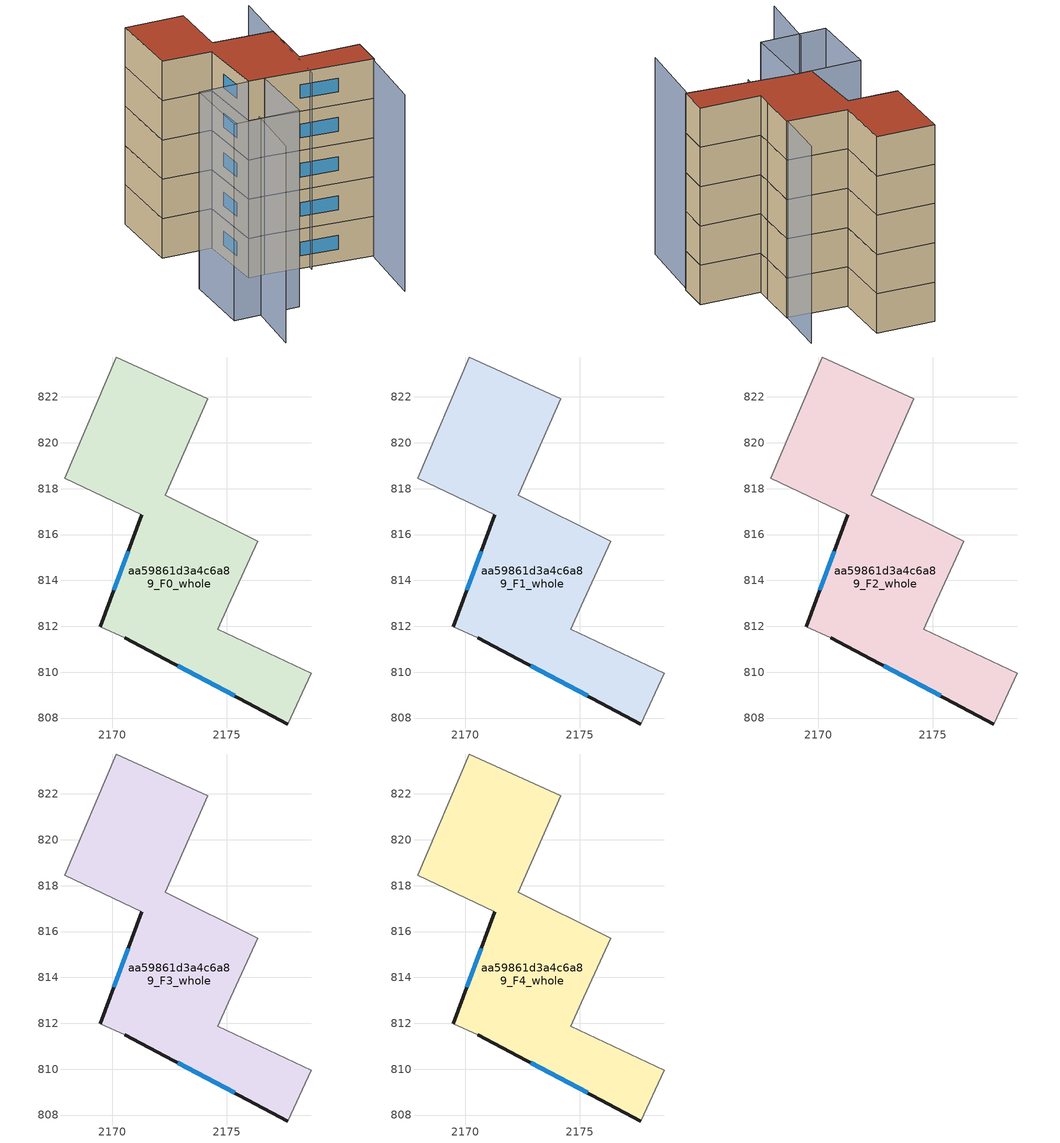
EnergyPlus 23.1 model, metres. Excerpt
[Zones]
aa59861d3a4c6a89_F0_whole
 floor ground (EU_floor_Construction): 2174.16,821.91 2172.32,817.72 2176.34,815.71 2175.07,812.89 2174.6,811.86 2178.69,809.95 2177.65,807.74 2170.54,811.51 2169.48,811.98 2171.29,816.86 2167.93,818.46 2170.18,823.74 z0
 wall outside (EU_wall_Construction): 2170.54,811.51 2177.65,807.74 / 2171.29,816.86 2169.48,811.98 z0:3
 wall adiabatic (EU_wall_Construction): 2177.65,807.74 2178.69,809.95 2174.6,811.86 2175.07,812.89 2176.34,815.71 2172.32,817.72 2174.16,821.91 2170.18,823.74 2167.93,818.46 2171.29,816.86 / 2169.48,811.98 2170.54,811.51 z0:3
 window (EU_Window_Construction): 2172.86,810.28 2175.34,808.97 / 2170.7,815.28 2170.07,813.57 z0.98:2.02
aa59861d3a4c6a89_F1_whole
 floor to aa59861d3a4c6a89_F0_whole (EU_floor_Construction): 2174.16,821.91 2172.32,817.72 2176.34,815.71 2175.07,812.89 2174.6,811.86 2178.69,809.95 2177.65,807.74 2170.54,811.51 2169.48,811.98 2171.29,816.86 2167.93,818.46 2170.18,823.74 z3
 wall outside (EU_wall_Construction): 2170.54,811.51 2177.65,807.74 / 2171.29,816.86 2169.48,811.98 z3:6
 wall adiabatic (EU_wall_Construction): 2177.65,807.74 2178.69,809.95 2174.6,811.86 2175.07,812.89 2176.34,815.71 2172.32,817.72 2174.16,821.91 2170.18,823.74 2167.93,818.46 2171.29,816.86 / 2169.48,811.98 2170.54,811.51 z3:6
 window (EU_Window_Construction): 2172.86,810.28 2175.34,808.97 / 2170.7,815.28 2170.07,813.57 z3.98:5.02
aa59861d3a4c6a89_F2_whole
 floor to aa59861d3a4c6a89_F1_whole (EU_floor_Construction): 2174.16,821.91 2172.32,817.72 2176.34,815.71 2175.07,812.89 2174.6,811.86 2178.69,809.95 2177.65,807.74 2170.54,811.51 2169.48,811.98 2171.29,816.86 2167.93,818.46 2170.18,823.74 z6
 wall outside (EU_wall_Construction): 2170.54,811.51 2177.65,807.74 / 2171.29,816.86 2169.48,811.98 z6:9
 wall adiabatic (EU_wall_Construction): 2177.65,807.74 2178.69,809.95 2174.6,811.86 2175.07,812.89 2176.34,815.71 2172.32,817.72 2174.16,821.91 2170.18,823.74 2167.93,818.46 2171.29,816.86 / 2169.48,811.98 2170.54,811.51 z6:9
 window (EU_Window_Construction): 2172.86,810.28 2175.34,808.97 / 2170.7,815.28 2170.07,813.57 z6.98:8.02
aa59861d3a4c6a89_F3_whole
 floor to aa59861d3a4c6a89_F2_whole (EU_floor_Construction): 2174.16,821.91 2172.32,817.72 2176.34,815.71 2175.07,812.89 2174.6,811.86 2178.69,809.95 2177.65,807.74 2170.54,811.51 2169.48,811.98 2171.29,816.86 2167.93,818.46 2170.18,823.74 z9
 wall outside (EU_wall_Construction): 2170.54,811.51 2177.65,807.74 / 2171.29,816.86 2169.48,811.98 z9:12
 wall adiabatic (EU_wall_Construction): 2177.65,807.74 2178.69,809.95 2174.6,811.86 2175.07,812.89 2176.34,815.71 2172.32,817.72 2174.16,821.91 2170.18,823.74 2167.93,818.46 2171.29,816.86 / 2169.48,811.98 2170.54,811.51 z9:12
 window (EU_Window_Construction): 2172.86,810.28 2175.34,808.97 / 2170.7,815.28 2170.07,813.57 z9.98:11.02
aa59861d3a4c6a89_F4_whole
 floor to aa59861d3a4c6a89_F3_whole (EU_floor_Construction): 2174.16,821.91 2172.32,817.72 2176.34,815.71 2175.07,812.89 2174.6,811.86 2178.69,809.95 2177.65,807.74 2170.54,811.51 2169.48,811.98 2171.29,816.86 2167.93,818.46 2170.18,823.74 z12
 wall outside (EU_wall_Construction): 2170.54,811.51 2177.65,807.74 / 2171.29,816.86 2169.48,811.98 z12:15
 wall adiabatic (EU_wall_Construction): 2177.65,807.74 2178.69,809.95 2174.6,811.86 2175.07,812.89 2176.34,815.71 2172.32,817.72 2174.16,821.91 2170.18,823.74 2167.93,818.46 2171.29,816.86 / 2169.48,811.98 2170.54,811.51 z12:15
 window (EU_Window_Construction): 2172.86,810.28 2175.34,808.97 / 2170.7,815.28 2170.07,813.57 z12.98:14.02
 roof outside (EU_roof_Construction): 2177.65,807.74 2178.69,809.95 2174.6,811.86 2175.07,812.89 2176.34,815.71 2172.32,817.72 2174.16,821.91 2170.18,823.74 2167.93,818.46 2171.29,816.86 2169.48,811.98 2170.54,811.51 z15
shading: 2163.63,803.61 2165.84,807.93 / 2174.91,802.61 2177.57,807.8 / 2173.28,809.58 2178.18,819.51 / 2170.55,811.52 2168.39,806.53 / 2168.39,806.53 2163.87,808.49 / 2163.87,808.49 2166.02,813.48 / 2166.02,813.48 2170.55,811.52 z0:15
[Building]
EU S2 Campaign: North Axis=0; Terrain=City; Solar Distribution=FullExterior
[Site:Location]
Bologna: Latitude=44.5; Longitude=11.25; Time Zone=1; Elevation=37
[SizingPeriod:WeatherFileDays]
AnnualSizingPeriod: Begin Month=1; Begin Day of Month=1; End Month=12; End Day of Month=31; Day of Week for Start Day=Monday; Use Weather File Daylight Saving Period=No; Use Weather File Rain and Snow Indicators=No
[MATERIAL]
EU_InternalMass_Material: Roughness=MediumRough; Thickness=0.1; Conductivity=1; Density=1800; Specific Heat=900; Thermal Absorptance=0.9; Solar Absorptance=0.7; Visible Absorptance=0.7
[MATERIAL:NOMASS] Roughness=MediumRough; Thermal Absorptance=0.9; Solar Absorptance=0.7; Visible Absorptance=0.7
Name | Thermal Resistance
EU_wall_NoMass | 0.905828
EU_roof_NoMass | 0.37593
EU_floor_NoMass | 0.67114
[WINDOWMATERIAL:SIMPLEGLAZINGSYSTEM]
EU_Window_SimpleGlazing: UFactor=4.52486; Solar Heat Gain Coefficient=0.85; Visible Transmittance=0.85
[CONSTRUCTION]
EU_wall_Construction: EU_wall_NoMass
EU_roof_Construction: EU_roof_NoMass
EU_floor_Construction: EU_floor_NoMass
EU_Window_Construction: EU_Window_SimpleGlazing
EU_InternalMass_Construction: EU_InternalMass_Material
[ZONE] Type=1; Multiplier=1; Ceiling Height=autocalculate; Volume=199.247; Floor Area=autocalculate; Part of Total Floor Area=Yes
aa59861d3a4c6a89_F0_whole; aa59861d3a4c6a89_F1_whole; aa59861d3a4c6a89_F2_whole; aa59861d3a4c6a89_F3_whole; aa59861d3a4c6a89_F4_whole
[INTERNALMASS] Construction=EU_InternalMass_Construction; Surface Area=66.4155
Name | Zone or ZoneList
aa59861d3a4c6a89_F0_whole_EU_InternalMass | aa59861d3a4c6a89_F0_whole
aa59861d3a4c6a89_F1_whole_EU_InternalMass | aa59861d3a4c6a89_F1_whole
aa59861d3a4c6a89_F2_whole_EU_InternalMass | aa59861d3a4c6a89_F2_whole
aa59861d3a4c6a89_F3_whole_EU_InternalMass | aa59861d3a4c6a89_F3_whole
aa59861d3a4c6a89_F4_whole_EU_InternalMass | aa59861d3a4c6a89_F4_whole
[OTHEREQUIPMENT] Fuel Type=Electricity; Design Level Calculation Method=Watts/Area; Power per Zone Floor Area=1; Fraction Latent=0; Fraction Radiant=0; Fraction Lost=0; Carbon Dioxide Generation Rate=0; EndUse Subcategory=EU_Step8_InternalGains
Name | Zone or ZoneList or Space or SpaceList | Schedule
EU_Step8_InternalGain_aa59861d3a4c6a89_F0_whole_f000 | aa59861d3a4c6a89_F0_whole | EU_Step8_GainSchedule_aa59861d3a4c6a89_F0_whole_f000
EU_Step8_InternalGain_aa59861d3a4c6a89_F1_whole_f000 | aa59861d3a4c6a89_F1_whole | EU_Step8_GainSchedule_aa59861d3a4c6a89_F1_whole_f000
EU_Step8_InternalGain_aa59861d3a4c6a89_F2_whole_f000 | aa59861d3a4c6a89_F2_whole | EU_Step8_GainSchedule_aa59861d3a4c6a89_F2_whole_f000
EU_Step8_InternalGain_aa59861d3a4c6a89_F3_whole_f000 | aa59861d3a4c6a89_F3_whole | EU_Step8_GainSchedule_aa59861d3a4c6a89_F3_whole_f000
EU_Step8_InternalGain_aa59861d3a4c6a89_F4_whole_f000 | aa59861d3a4c6a89_F4_whole | EU_Step8_GainSchedule_aa59861d3a4c6a89_F4_whole_f000
[ZONEVENTILATION:DESIGNFLOWRATE] Schedule=EU_AlwaysOn; Design Flow Rate Calculation Method=AirChanges/Hour; Air Changes per Hour=0.73129; Ventilation Type=Natural; Fan Pressure Rise=0; Fan Total Efficiency=1; Constant Term Coefficient=1; Temperature Term Coefficient=0; Velocity Term Coefficient=0; Velocity Squared Term Coefficient=0; Minimum Indoor Temperature=-100; Maximum Indoor Temperature=100; Delta Temperature=-100; Minimum Outdoor Temperature=-100; Maximum Outdoor Temperature=100; Maximum Wind Speed=40
Name | Zone or ZoneList or Space or SpaceList
EU_ConstantAir_aa59861d3a4c6a89_F0_whole | aa59861d3a4c6a89_F0_whole
EU_ConstantAir_aa59861d3a4c6a89_F1_whole | aa59861d3a4c6a89_F1_whole
EU_ConstantAir_aa59861d3a4c6a89_F2_whole | aa59861d3a4c6a89_F2_whole
EU_ConstantAir_aa59861d3a4c6a89_F3_whole | aa59861d3a4c6a89_F3_whole
EU_ConstantAir_aa59861d3a4c6a89_F4_whole | aa59861d3a4c6a89_F4_whole
[HVACTEMPLATE:THERMOSTAT] Constant Heating Setpoint=20; Constant Cooling Setpoint=50
EU_HeatOnly_aa59861d3a4c6a89_F0_whole; EU_HeatOnly_aa59861d3a4c6a89_F1_whole; EU_HeatOnly_aa59861d3a4c6a89_F2_whole; EU_HeatOnly_aa59861d3a4c6a89_F3_whole; EU_HeatOnly_aa59861d3a4c6a89_F4_whole
[HVACTEMPLATE:ZONE:IDEALLOADSAIRSYSTEM] System Availability Schedule=EU_AlwaysOn; Maximum Heating Supply Air Temperature=50; Minimum Cooling Supply Air Temperature=13; Maximum Heating Supply Air Humidity Ratio=0.0156; Minimum Cooling Supply Air Humidity Ratio=0.0077; Heating Limit=NoLimit; Cooling Limit=NoLimit; Heating Availability Schedule=EU_AlwaysOn; Cooling Availability Schedule=EU_CoolingOff; Dehumidification Control Type=ConstantSensibleHeatRatio; Cooling Sensible Heat Ratio=0.7; Dehumidification Setpoint=60; Humidification Control Type=None; Humidification Setpoint=30; Outdoor Air Method=None; Outdoor Air Flow Rate per Person=0.00944; Outdoor Air Flow Rate per Zone Floor Area=0; Outdoor Air Flow Rate per Zone=0; Demand Controlled Ventilation Type=None; Outdoor Air Economizer Type=NoEconomizer; Heat Recovery Type=None; Sensible Heat Recovery Effectiveness=0.7; Latent Heat Recovery Effectiveness=0.65
Name | Template Thermostat
aa59861d3a4c6a89_F0_whole | EU_HeatOnly_aa59861d3a4c6a89_F0_whole
aa59861d3a4c6a89_F1_whole | EU_HeatOnly_aa59861d3a4c6a89_F1_whole
aa59861d3a4c6a89_F2_whole | EU_HeatOnly_aa59861d3a4c6a89_F2_whole
aa59861d3a4c6a89_F3_whole | EU_HeatOnly_aa59861d3a4c6a89_F3_whole
aa59861d3a4c6a89_F4_whole | EU_HeatOnly_aa59861d3a4c6a89_F4_whole
[SIZING:ZONE] Zone Cooling Design Supply Air Temperature Input Method=SupplyAirTemperature; Zone Cooling Design Supply Air Temperature=13; Zone Heating Design Supply Air Temperature Input Method=SupplyAirTemperature; Zone Heating Design Supply Air Temperature=50; Zone Cooling Design Supply Air Humidity Ratio=0.008; Zone Heating Design Supply Air Humidity Ratio=0.008; Cooling Design Air Flow Method=DesignDay; Cooling Design Air Flow Rate=0; Cooling Minimum Air Flow per Zone Floor Area=0.000762; Cooling Minimum Air Flow=0; Cooling Minimum Air Flow Fraction=0.2; Heating Design Air Flow Method=DesignDay; Heating Design Air Flow Rate=0; Heating Maximum Air Flow per Zone Floor Area=0.002032; Heating Maximum Air Flow=0.141576; Heating Maximum Air Flow Fraction=0.3; Account for Dedicated Outdoor Air System=No; Dedicated Outdoor Air System Control Strategy=NeutralSupplyAir; Dedicated Outdoor Air Low Setpoint Temperature for Design=autosize; Dedicated Outdoor Air High Setpoint Temperature for Design=autosize; Zone Load Sizing Method=Sensible Load Only No Latent Load; Zone Latent Cooling Design Supply Air Humidity Ratio Input Method=HumidityRatioDifference; Zone Cooling Design Supply Air Humidity Ratio Difference=0.005; Zone Latent Heating Design Supply Air Humidity Ratio Input Method=HumidityRatioDifference; Zone Humidification Design Supply Air Humidity Ratio Difference=0.005
aa59861d3a4c6a89_F0_whole; aa59861d3a4c6a89_F1_whole; aa59861d3a4c6a89_F2_whole; aa59861d3a4c6a89_F3_whole; aa59861d3a4c6a89_F4_whole
[SCHEDULE:CONSTANT]
Name | Hourly Value
EU_AlwaysOn | 1
EU_CoolingOff | 0
[SCHEDULE:FILE] Column Number=1; Rows to Skip at Top=0; Number of Hours of Data=8760; Column Separator=Comma; Interpolate to Timestep=No; Minutes per Item=60; Adjust Schedule for Daylight Savings=Yes
Name | File
EU_Step8_GainSchedule_aa59861d3a4c6a89_F0_whole_f000 | ../../schedules/aa59861d3a4c6a89/aa59861d3a4c6a89_F0_whole_f000_gain.csv
EU_Step8_GainSchedule_aa59861d3a4c6a89_F1_whole_f000 | ../../schedules/aa59861d3a4c6a89/aa59861d3a4c6a89_F1_whole_f000_gain.csv
EU_Step8_GainSchedule_aa59861d3a4c6a89_F2_whole_f000 | ../../schedules/aa59861d3a4c6a89/aa59861d3a4c6a89_F2_whole_f000_gain.csv
EU_Step8_GainSchedule_aa59861d3a4c6a89_F3_whole_f000 | ../../schedules/aa59861d3a4c6a89/aa59861d3a4c6a89_F3_whole_f000_gain.csv
EU_Step8_GainSchedule_aa59861d3a4c6a89_F4_whole_f000 | ../../schedules/aa59861d3a4c6a89/aa59861d3a4c6a89_F4_whole_f000_gain.csv
